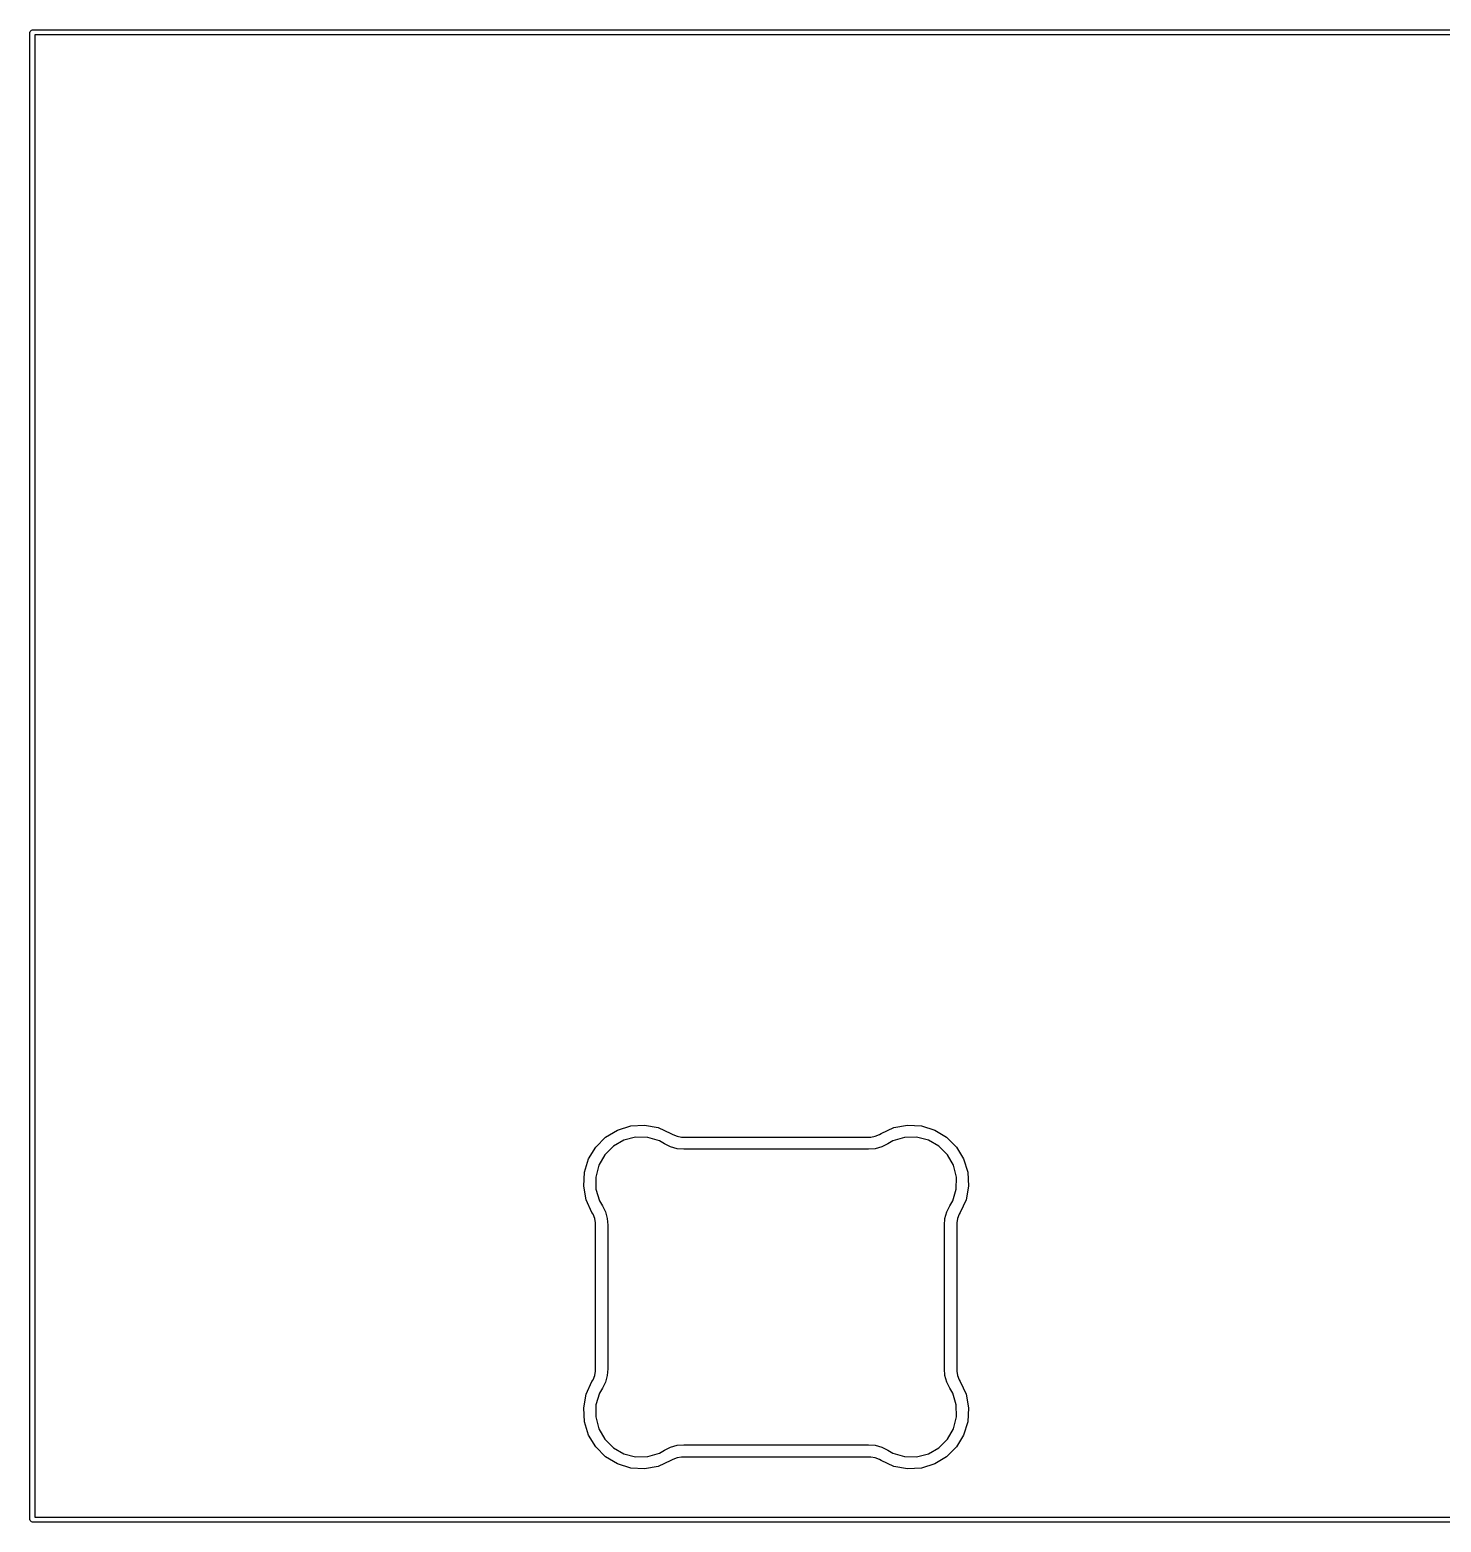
# Model space of a CAD drawing. Header units: millimetres. Extents: x 53 to 494, y -224 to -59.
# Drawn here: x 93.33 to 107.09, y -180.69 to -166.13 of the extents above; entities that cross this region are included whole.
import ezdxf

# ---------------------------------------------------------------- set-up
doc = ezdxf.new("R2010")
doc.units = ezdxf.units.MM
for name, color, linetype, true_color in [('Edge.Cuts', 254, 'CONTINUOUS', 0xd0d2cd), ('F.Courtyard', 6, 'CONTINUOUS', 0xff26e2), ('User.Eco2', 31, 'CONTINUOUS', 0xd8c852)]:
    doc.layers.add(name, color=color, linetype=linetype, true_color=true_color)

msp = doc.modelspace()

# ---------------------------------------------------------------- linework, layer by layer
at = {"layer": 'Edge.Cuts', "linetype": 'CONTINUOUS'}
for p, q in [((93.3305, -166.16), (93.332403, -166.150433)), ((93.3305, -180.66), (93.3305, -166.16)), ((93.332403, -166.150433), (93.345933, -166.136903)), ((93.345933, -166.136903), (93.3555, -166.135)), ((93.3555, -166.135), (107.8555, -166.135)), ((93.3805, -166.185), (93.3805, -180.635)), ((107.8305, -166.185), (93.3805, -166.185)), ((98.943151, -176.931684), (99.059109, -176.861709)), ((99.059109, -176.861709), (99.188474, -176.821619)), ((99.188474, -176.821619), (99.323681, -176.813758)), ((99.323681, -176.813758), (99.45682, -176.838587)), ((99.45682, -176.838587), (99.580103, -176.894652)), ((99.580103, -176.894652), (99.580106, -176.894653)), ((99.580106, -176.894653), (99.598858, -176.906127)), ((99.598858, -176.906127), (99.639925, -176.921836)), ((99.639925, -176.921836), (99.683162, -176.929823)), ((101.527839, -176.929824), (101.571075, -176.921837)), ((101.571075, -176.921837), (101.612141, -176.906128)), ((101.612141, -176.906128), (101.630893, -176.894654)), ((101.630893, -176.894654), (101.630894, -176.894653)), ((101.630894, -176.894653), (101.630895, -176.894653)), ((101.630895, -176.894653), (101.75418, -176.838587)), ((101.75418, -176.838587), (101.887319, -176.813759)), ((101.887319, -176.813759), (102.022526, -176.82162)), ((102.022526, -176.82162), (102.151891, -176.86171)), ((102.151891, -176.86171), (102.267848, -176.931685)), ((98.777409, -177.143409), (98.847384, -177.027451)), ((98.847384, -177.027451), (98.943151, -176.931684)), ((99.019036, -177.019895), (98.935595, -177.103336)), ((99.121518, -176.961393), (99.019036, -177.019895)), ((99.235794, -176.931967), (99.121518, -176.961393)), ((99.353785, -176.933697), (99.235794, -176.931967)), ((99.467149, -176.96646), (99.353785, -176.933697)), ((99.517582, -176.997077), (99.467149, -176.96646)), ((99.517584, -176.997079), (99.517582, -176.997077)), ((99.576526, -177.02604), (99.517584, -176.997079)), ((99.639749, -177.04381), (99.576526, -177.02604)), ((99.705146, -177.049799), (99.639749, -177.04381)), ((99.683162, -176.929823), (99.705146, -176.9298)), ((99.705146, -176.9298), (99.705147, -176.9298)), ((99.705147, -177.0498), (99.705146, -177.049799)), ((99.705147, -176.9298), (100.6055, -176.9298)), ((99.705148, -177.0498), (99.705147, -177.0498)), ((100.6055, -177.0498), (99.705148, -177.0498)), ((100.6055, -176.9298), (101.505853, -176.9298)), ((101.505851, -177.0498), (100.6055, -177.0498)), ((101.505853, -177.0498), (101.505851, -177.0498)), ((101.505853, -176.9298), (101.505854, -176.9298)), ((101.505854, -177.049799), (101.505853, -177.0498)), ((101.505854, -176.9298), (101.505855, -176.9298)), ((101.571251, -177.043811), (101.505854, -177.049799)), ((101.505855, -176.9298), (101.527839, -176.929824)), ((101.634474, -177.02604), (101.571251, -177.043811)), ((101.693417, -176.997078), (101.634474, -177.02604)), ((101.743851, -176.966461), (101.693417, -176.997077)), ((101.693417, -176.997077), (101.693417, -176.997078)), ((101.857215, -176.933698), (101.743851, -176.966461)), ((101.975206, -176.931968), (101.857215, -176.933698)), ((102.089482, -176.961394), (101.975206, -176.931968)), ((102.191963, -177.019896), (102.089482, -176.961394)), ((102.275404, -177.103337), (102.191963, -177.019896)), ((102.267848, -176.931685), (102.363615, -177.027452)), ((102.363615, -177.027452), (102.43359, -177.143409)), ((98.737319, -177.272774), (98.777409, -177.143409)), ((98.877093, -177.205818), (98.847667, -177.320094)), ((98.935595, -177.103336), (98.877093, -177.205818)), ((102.333906, -177.205818), (102.275404, -177.103337)), ((102.363332, -177.320094), (102.333906, -177.205818)), ((102.43359, -177.143409), (102.47368, -177.272774)), ((98.729458, -177.407981), (98.737319, -177.272774)), ((98.847667, -177.320094), (98.849397, -177.438085)), ((102.361602, -177.438085), (102.363332, -177.320094)), ((102.47368, -177.272774), (102.481541, -177.407981)), ((98.754287, -177.54112), (98.729458, -177.407981)), ((98.849397, -177.438085), (98.88216, -177.551449)), ((102.328839, -177.551449), (102.361602, -177.438085)), ((102.481541, -177.407981), (102.456713, -177.54112)), ((98.810352, -177.664403), (98.754287, -177.54112)), ((98.88216, -177.551449), (98.912777, -177.601882)), ((98.912777, -177.601882), (98.912779, -177.601884)), ((98.912779, -177.601884), (98.94174, -177.660826)), ((102.269253, -177.660817), (102.298219, -177.601889)), ((102.298219, -177.601889), (102.298221, -177.601885)), ((102.298221, -177.601885), (102.298226, -177.601875)), ((102.298226, -177.601875), (102.29823, -177.601869)), ((102.29823, -177.601869), (102.298231, -177.601867)), ((102.298231, -177.601867), (102.328839, -177.551449)), ((102.456713, -177.54112), (102.400647, -177.664405)), ((98.810353, -177.664406), (98.810352, -177.664403)), ((98.821827, -177.683158), (98.810353, -177.664406)), ((98.837536, -177.724225), (98.821827, -177.683158)), ((98.845523, -177.767462), (98.837536, -177.724225)), ((98.845499, -178.4898), (98.8455, -177.789447)), ((98.8455, -177.789446), (98.845523, -177.767462)), ((98.8455, -177.789447), (98.8455, -177.789446)), ((98.94174, -177.660826), (98.95951, -177.724049)), ((98.95951, -177.724049), (98.965499, -177.789446)), ((98.965499, -177.789446), (98.9655, -177.789447)), ((98.9655, -177.789447), (98.965499, -178.4898)), ((102.2455, -177.789447), (102.245503, -177.789431)), ((102.245501, -178.4898), (102.2455, -177.789447)), ((102.245503, -177.789431), (102.251478, -177.724052)), ((102.251478, -177.724052), (102.269253, -177.660817)), ((102.373453, -177.724222), (102.365472, -177.76745)), ((102.365472, -177.76745), (102.3655, -177.789429)), ((102.3655, -177.789429), (102.365497, -177.789435)), ((102.365497, -177.789435), (102.3655, -177.789447)), ((102.3655, -177.789447), (102.365501, -178.4898)), ((102.389163, -177.683166), (102.373453, -177.724222)), ((102.400638, -177.664421), (102.389163, -177.683166)), ((102.40064, -177.66441), (102.400638, -177.664421)), ((102.400647, -177.664405), (102.40064, -177.66441)), ((98.8455, -179.190153), (98.845499, -178.4898)), ((98.965499, -178.4898), (98.965499, -179.190151)), ((102.2455, -179.19015), (102.245501, -178.4898)), ((102.365501, -178.4898), (102.3655, -179.190153)), ((98.821827, -179.296442), (98.837536, -179.255375)), ((98.837536, -179.255375), (98.845523, -179.212138)), ((98.8455, -179.190154), (98.8455, -179.190153)), ((98.845523, -179.212138), (98.8455, -179.190154)), ((98.95951, -179.255551), (98.94174, -179.318774)), ((98.9655, -179.190152), (98.95951, -179.255551)), ((98.965499, -179.190151), (98.9655, -179.190152)), ((102.2455, -179.190151), (102.2455, -179.19015)), ((102.251489, -179.255551), (102.2455, -179.190151)), ((102.26926, -179.318774), (102.251489, -179.255551)), ((102.3655, -179.190155), (102.365476, -179.212139)), ((102.365476, -179.212139), (102.373463, -179.255375)), ((102.3655, -179.190153), (102.365499, -179.190154)), ((102.365499, -179.190154), (102.3655, -179.190155)), ((102.373463, -179.255375), (102.389172, -179.296441)), ((98.754287, -179.43848), (98.810353, -179.315195)), ((98.810353, -179.315194), (98.821827, -179.296442)), ((98.810353, -179.315195), (98.810353, -179.315194)), ((98.912777, -179.377717), (98.882161, -179.428151)), ((98.912779, -179.377716), (98.912777, -179.377717)), ((98.94174, -179.318774), (98.912779, -179.377716)), ((102.29822, -179.377713), (102.26926, -179.318774)), ((102.298221, -179.377716), (102.29822, -179.377713)), ((102.32884, -179.428151), (102.298221, -179.377716)), ((102.389172, -179.296441), (102.400646, -179.315193)), ((102.400646, -179.315193), (102.400647, -179.315194)), ((102.400647, -179.315194), (102.456714, -179.43848)), ((98.729459, -179.571619), (98.754287, -179.43848)), ((98.849398, -179.541515), (98.847668, -179.659506)), ((98.882161, -179.428151), (98.849398, -179.541515)), ((102.361604, -179.541516), (102.32884, -179.428151)), ((102.363334, -179.659507), (102.361604, -179.541516)), ((102.456714, -179.43848), (102.481543, -179.571619)), ((98.73732, -179.706826), (98.729459, -179.571619)), ((98.847668, -179.659506), (98.877094, -179.773782)), ((102.333908, -179.773783), (102.363334, -179.659507)), ((102.481543, -179.571619), (102.473683, -179.706826)), ((98.77741, -179.836191), (98.73732, -179.706826)), ((98.847385, -179.952148), (98.77741, -179.836191)), ((98.877094, -179.773782), (98.935596, -179.876263)), ((102.275407, -179.876265), (102.333908, -179.773783)), ((102.433592, -179.836192), (102.363617, -179.95215)), ((102.473683, -179.706826), (102.433592, -179.836192)), ((98.943152, -180.047915), (98.847385, -179.952148)), ((98.935596, -179.876263), (99.019037, -179.959704)), ((99.019037, -179.959704), (99.121518, -180.018206)), ((99.467149, -180.013139), (99.517582, -179.982522)), ((99.517582, -179.982522), (99.517584, -179.982521)), ((99.517584, -179.982521), (99.576526, -179.95356)), ((99.576526, -179.95356), (99.639749, -179.93579)), ((99.639749, -179.93579), (99.705146, -179.9298)), ((99.705146, -179.9298), (99.705147, -179.9298)), ((99.705147, -179.9298), (100.6055, -179.9298)), ((100.6055, -179.9298), (101.505853, -179.9298)), ((101.505853, -179.9298), (101.505854, -179.9298)), ((101.505854, -179.9298), (101.571252, -179.935791)), ((101.571252, -179.935791), (101.634473, -179.953561)), ((101.634473, -179.953561), (101.693414, -179.98252)), ((101.693414, -179.98252), (101.693416, -179.982521)), ((101.693416, -179.982521), (101.743851, -180.01314)), ((102.089483, -180.018208), (102.191965, -179.959707)), ((102.191965, -179.959707), (102.275407, -179.876265)), ((102.363617, -179.95215), (102.26785, -180.047917)), ((99.059109, -180.11789), (98.943152, -180.047915)), ((99.188474, -180.15798), (99.059109, -180.11789)), ((99.121518, -180.018206), (99.235794, -180.047632)), ((99.235794, -180.047632), (99.353785, -180.045902)), ((99.353785, -180.045902), (99.467149, -180.013139)), ((99.580103, -180.084947), (99.45682, -180.141013)), ((99.580106, -180.084947), (99.580103, -180.084947)), ((99.598858, -180.073473), (99.580106, -180.084947)), ((99.639925, -180.057764), (99.598858, -180.073473)), ((99.683162, -180.049777), (99.639925, -180.057764)), ((99.705146, -180.0498), (99.683162, -180.049777)), ((99.705147, -180.0498), (99.705146, -180.049799)), ((99.705146, -180.049799), (99.705146, -180.0498)), ((100.6055, -180.0498), (99.705147, -180.0498)), ((101.505852, -180.0498), (100.6055, -180.0498)), ((101.505853, -180.0498), (101.505852, -180.0498)), ((101.527837, -180.049777), (101.505853, -180.049799)), ((101.505853, -180.049799), (101.505853, -180.0498)), ((101.571075, -180.057765), (101.527837, -180.049777)), ((101.612142, -180.073474), (101.571075, -180.057765)), ((101.630893, -180.084946), (101.612142, -180.073474)), ((101.630894, -180.084947), (101.630893, -180.084946)), ((101.75418, -180.141014), (101.630894, -180.084947)), ((101.743851, -180.01314), (101.857216, -180.045904)), ((101.857216, -180.045904), (101.975207, -180.047634)), ((101.975207, -180.047634), (102.089483, -180.018208)), ((102.151892, -180.117892), (102.022526, -180.157983)), ((102.26785, -180.047917), (102.151892, -180.117892)), ((99.323681, -180.165841), (99.188474, -180.15798)), ((99.45682, -180.141013), (99.323681, -180.165841)), ((101.887319, -180.165843), (101.75418, -180.141014)), ((102.022526, -180.157983), (101.887319, -180.165843)), ((93.332403, -180.669567), (93.3305, -180.66)), ((93.345933, -180.683097), (93.332403, -180.669567)), ((93.3555, -180.685), (93.345933, -180.683097)), ((107.8555, -180.685), (93.3555, -180.685)), ((93.3805, -180.635), (107.8305, -180.635))]:
    msp.add_line(p, q, dxfattribs=at)
at = {"layer": 'F.Courtyard', "linetype": 'CONTINUOUS'}
for p, q in [((93.3305, -166.16), (93.332403, -166.150433)), ((93.3305, -180.66), (93.3305, -166.16)), ((93.332403, -166.150433), (93.345933, -166.136903)), ((93.345933, -166.136903), (93.3555, -166.135)), ((93.3555, -166.135), (107.8555, -166.135)), ((93.3805, -166.185), (93.3805, -180.635)), ((107.8305, -166.185), (93.3805, -166.185)), ((98.943151, -176.931684), (99.059109, -176.861709)), ((99.059109, -176.861709), (99.188474, -176.821619)), ((99.188474, -176.821619), (99.323681, -176.813758)), ((99.323681, -176.813758), (99.45682, -176.838587)), ((99.45682, -176.838587), (99.580103, -176.894652)), ((99.580103, -176.894652), (99.580106, -176.894653)), ((99.580106, -176.894653), (99.598858, -176.906127)), ((99.598858, -176.906127), (99.639925, -176.921836)), ((99.639925, -176.921836), (99.683162, -176.929823)), ((101.527839, -176.929824), (101.571075, -176.921837)), ((101.571075, -176.921837), (101.612141, -176.906128)), ((101.612141, -176.906128), (101.630893, -176.894654)), ((101.630893, -176.894654), (101.630894, -176.894653)), ((101.630894, -176.894653), (101.630895, -176.894653)), ((101.630895, -176.894653), (101.75418, -176.838587)), ((101.75418, -176.838587), (101.887319, -176.813759)), ((101.887319, -176.813759), (102.022526, -176.82162)), ((102.022526, -176.82162), (102.151891, -176.86171)), ((102.151891, -176.86171), (102.267848, -176.931685)), ((98.777409, -177.143409), (98.847384, -177.027451)), ((98.847384, -177.027451), (98.943151, -176.931684)), ((99.019036, -177.019895), (98.935595, -177.103336)), ((99.121518, -176.961393), (99.019036, -177.019895)), ((99.235794, -176.931967), (99.121518, -176.961393)), ((99.353785, -176.933697), (99.235794, -176.931967)), ((99.467149, -176.96646), (99.353785, -176.933697)), ((99.517582, -176.997077), (99.467149, -176.96646)), ((99.517584, -176.997079), (99.517582, -176.997077)), ((99.576526, -177.02604), (99.517584, -176.997079)), ((99.639749, -177.04381), (99.576526, -177.02604)), ((99.705146, -177.049799), (99.639749, -177.04381)), ((99.683162, -176.929823), (99.705146, -176.9298)), ((99.705146, -176.9298), (99.705147, -176.9298)), ((99.705147, -177.0498), (99.705146, -177.049799)), ((99.705147, -176.9298), (100.6055, -176.9298)), ((99.705148, -177.0498), (99.705147, -177.0498)), ((100.6055, -177.0498), (99.705148, -177.0498)), ((100.6055, -176.9298), (101.505853, -176.9298)), ((101.505851, -177.0498), (100.6055, -177.0498)), ((101.505853, -177.0498), (101.505851, -177.0498)), ((101.505853, -176.9298), (101.505854, -176.9298)), ((101.505854, -177.049799), (101.505853, -177.0498)), ((101.505854, -176.9298), (101.505855, -176.9298)), ((101.571251, -177.043811), (101.505854, -177.049799)), ((101.505855, -176.9298), (101.527839, -176.929824)), ((101.634474, -177.02604), (101.571251, -177.043811)), ((101.693417, -176.997078), (101.634474, -177.02604)), ((101.743851, -176.966461), (101.693417, -176.997077)), ((101.693417, -176.997077), (101.693417, -176.997078)), ((101.857215, -176.933698), (101.743851, -176.966461)), ((101.975206, -176.931968), (101.857215, -176.933698)), ((102.089482, -176.961394), (101.975206, -176.931968)), ((102.191963, -177.019896), (102.089482, -176.961394)), ((102.275404, -177.103337), (102.191963, -177.019896)), ((102.267848, -176.931685), (102.363615, -177.027452)), ((102.363615, -177.027452), (102.43359, -177.143409)), ((98.737319, -177.272774), (98.777409, -177.143409)), ((98.877093, -177.205818), (98.847667, -177.320094)), ((98.935595, -177.103336), (98.877093, -177.205818)), ((102.333906, -177.205818), (102.275404, -177.103337)), ((102.363332, -177.320094), (102.333906, -177.205818)), ((102.43359, -177.143409), (102.47368, -177.272774)), ((98.729458, -177.407981), (98.737319, -177.272774)), ((98.847667, -177.320094), (98.849397, -177.438085)), ((102.361602, -177.438085), (102.363332, -177.320094)), ((102.47368, -177.272774), (102.481541, -177.407981)), ((98.754287, -177.54112), (98.729458, -177.407981)), ((98.849397, -177.438085), (98.88216, -177.551449)), ((102.328839, -177.551449), (102.361602, -177.438085)), ((102.481541, -177.407981), (102.456713, -177.54112)), ((98.810352, -177.664403), (98.754287, -177.54112)), ((98.88216, -177.551449), (98.912777, -177.601882)), ((98.912777, -177.601882), (98.912779, -177.601884)), ((98.912779, -177.601884), (98.94174, -177.660826)), ((102.269253, -177.660817), (102.298219, -177.601889)), ((102.298219, -177.601889), (102.298221, -177.601885)), ((102.298221, -177.601885), (102.298226, -177.601875)), ((102.298226, -177.601875), (102.29823, -177.601869)), ((102.29823, -177.601869), (102.298231, -177.601867)), ((102.298231, -177.601867), (102.328839, -177.551449)), ((102.456713, -177.54112), (102.400647, -177.664405)), ((98.810353, -177.664406), (98.810352, -177.664403)), ((98.821827, -177.683158), (98.810353, -177.664406)), ((98.837536, -177.724225), (98.821827, -177.683158)), ((98.845523, -177.767462), (98.837536, -177.724225)), ((98.845499, -178.4898), (98.8455, -177.789447)), ((98.8455, -177.789446), (98.845523, -177.767462)), ((98.8455, -177.789447), (98.8455, -177.789446)), ((98.94174, -177.660826), (98.95951, -177.724049)), ((98.95951, -177.724049), (98.965499, -177.789446)), ((98.965499, -177.789446), (98.9655, -177.789447)), ((98.9655, -177.789447), (98.965499, -178.4898)), ((102.2455, -177.789447), (102.245503, -177.789431)), ((102.245501, -178.4898), (102.2455, -177.789447)), ((102.245503, -177.789431), (102.251478, -177.724052)), ((102.251478, -177.724052), (102.269253, -177.660817)), ((102.373453, -177.724222), (102.365472, -177.76745)), ((102.365472, -177.76745), (102.3655, -177.789429)), ((102.3655, -177.789429), (102.365497, -177.789435)), ((102.365497, -177.789435), (102.3655, -177.789447)), ((102.3655, -177.789447), (102.365501, -178.4898)), ((102.389163, -177.683166), (102.373453, -177.724222)), ((102.400638, -177.664421), (102.389163, -177.683166)), ((102.40064, -177.66441), (102.400638, -177.664421)), ((102.400647, -177.664405), (102.40064, -177.66441)), ((98.8455, -179.190153), (98.845499, -178.4898)), ((98.965499, -178.4898), (98.965499, -179.190151)), ((102.2455, -179.19015), (102.245501, -178.4898)), ((102.365501, -178.4898), (102.3655, -179.190153)), ((98.821827, -179.296442), (98.837536, -179.255375)), ((98.837536, -179.255375), (98.845523, -179.212138)), ((98.8455, -179.190154), (98.8455, -179.190153)), ((98.845523, -179.212138), (98.8455, -179.190154)), ((98.95951, -179.255551), (98.94174, -179.318774)), ((98.9655, -179.190152), (98.95951, -179.255551)), ((98.965499, -179.190151), (98.9655, -179.190152)), ((102.2455, -179.190151), (102.2455, -179.19015)), ((102.251489, -179.255551), (102.2455, -179.190151)), ((102.26926, -179.318774), (102.251489, -179.255551)), ((102.3655, -179.190155), (102.365476, -179.212139)), ((102.365476, -179.212139), (102.373463, -179.255375)), ((102.3655, -179.190153), (102.365499, -179.190154)), ((102.365499, -179.190154), (102.3655, -179.190155)), ((102.373463, -179.255375), (102.389172, -179.296441)), ((98.754287, -179.43848), (98.810353, -179.315195)), ((98.810353, -179.315194), (98.821827, -179.296442)), ((98.810353, -179.315195), (98.810353, -179.315194)), ((98.912777, -179.377717), (98.882161, -179.428151)), ((98.912779, -179.377716), (98.912777, -179.377717)), ((98.94174, -179.318774), (98.912779, -179.377716)), ((102.29822, -179.377713), (102.26926, -179.318774)), ((102.298221, -179.377716), (102.29822, -179.377713)), ((102.32884, -179.428151), (102.298221, -179.377716)), ((102.389172, -179.296441), (102.400646, -179.315193)), ((102.400646, -179.315193), (102.400647, -179.315194)), ((102.400647, -179.315194), (102.456714, -179.43848)), ((98.729459, -179.571619), (98.754287, -179.43848)), ((98.849398, -179.541515), (98.847668, -179.659506)), ((98.882161, -179.428151), (98.849398, -179.541515)), ((102.361604, -179.541516), (102.32884, -179.428151)), ((102.363334, -179.659507), (102.361604, -179.541516)), ((102.456714, -179.43848), (102.481543, -179.571619)), ((98.73732, -179.706826), (98.729459, -179.571619)), ((98.847668, -179.659506), (98.877094, -179.773782)), ((102.333908, -179.773783), (102.363334, -179.659507)), ((102.481543, -179.571619), (102.473683, -179.706826)), ((98.77741, -179.836191), (98.73732, -179.706826)), ((98.847385, -179.952148), (98.77741, -179.836191)), ((98.877094, -179.773782), (98.935596, -179.876263)), ((102.275407, -179.876265), (102.333908, -179.773783)), ((102.433592, -179.836192), (102.363617, -179.95215)), ((102.473683, -179.706826), (102.433592, -179.836192)), ((98.943152, -180.047915), (98.847385, -179.952148)), ((98.935596, -179.876263), (99.019037, -179.959704)), ((99.019037, -179.959704), (99.121518, -180.018206)), ((99.467149, -180.013139), (99.517582, -179.982522)), ((99.517582, -179.982522), (99.517584, -179.982521)), ((99.517584, -179.982521), (99.576526, -179.95356)), ((99.576526, -179.95356), (99.639749, -179.93579)), ((99.639749, -179.93579), (99.705146, -179.9298)), ((99.705146, -179.9298), (99.705147, -179.9298)), ((99.705147, -179.9298), (100.6055, -179.9298)), ((100.6055, -179.9298), (101.505853, -179.9298)), ((101.505853, -179.9298), (101.505854, -179.9298)), ((101.505854, -179.9298), (101.571252, -179.935791)), ((101.571252, -179.935791), (101.634473, -179.953561)), ((101.634473, -179.953561), (101.693414, -179.98252)), ((101.693414, -179.98252), (101.693416, -179.982521)), ((101.693416, -179.982521), (101.743851, -180.01314)), ((102.089483, -180.018208), (102.191965, -179.959707)), ((102.191965, -179.959707), (102.275407, -179.876265)), ((102.363617, -179.95215), (102.26785, -180.047917)), ((99.059109, -180.11789), (98.943152, -180.047915)), ((99.188474, -180.15798), (99.059109, -180.11789)), ((99.121518, -180.018206), (99.235794, -180.047632)), ((99.235794, -180.047632), (99.353785, -180.045902)), ((99.353785, -180.045902), (99.467149, -180.013139)), ((99.580103, -180.084947), (99.45682, -180.141013)), ((99.580106, -180.084947), (99.580103, -180.084947)), ((99.598858, -180.073473), (99.580106, -180.084947)), ((99.639925, -180.057764), (99.598858, -180.073473)), ((99.683162, -180.049777), (99.639925, -180.057764)), ((99.705146, -180.0498), (99.683162, -180.049777)), ((99.705147, -180.0498), (99.705146, -180.049799)), ((99.705146, -180.049799), (99.705146, -180.0498)), ((100.6055, -180.0498), (99.705147, -180.0498)), ((101.505852, -180.0498), (100.6055, -180.0498)), ((101.505853, -180.0498), (101.505852, -180.0498)), ((101.527837, -180.049777), (101.505853, -180.049799)), ((101.505853, -180.049799), (101.505853, -180.0498)), ((101.571075, -180.057765), (101.527837, -180.049777)), ((101.612142, -180.073474), (101.571075, -180.057765)), ((101.630893, -180.084946), (101.612142, -180.073474)), ((101.630894, -180.084947), (101.630893, -180.084946)), ((101.75418, -180.141014), (101.630894, -180.084947)), ((101.743851, -180.01314), (101.857216, -180.045904)), ((101.857216, -180.045904), (101.975207, -180.047634)), ((101.975207, -180.047634), (102.089483, -180.018208)), ((102.151892, -180.117892), (102.022526, -180.157983)), ((102.26785, -180.047917), (102.151892, -180.117892)), ((99.323681, -180.165841), (99.188474, -180.15798)), ((99.45682, -180.141013), (99.323681, -180.165841)), ((101.887319, -180.165843), (101.75418, -180.141014)), ((102.022526, -180.157983), (101.887319, -180.165843)), ((93.332403, -180.669567), (93.3305, -180.66)), ((93.345933, -180.683097), (93.332403, -180.669567)), ((93.3555, -180.685), (93.345933, -180.683097)), ((107.8555, -180.685), (93.3555, -180.685)), ((93.3805, -180.635), (107.8305, -180.635))]:
    msp.add_line(p, q, dxfattribs=at)
at = {"layer": 'User.Eco2', "linetype": 'CONTINUOUS'}
for p, q in [((93.3305, -166.16), (93.332403, -166.150433)), ((93.3305, -180.66), (93.3305, -166.16)), ((93.332403, -166.150433), (93.345933, -166.136903)), ((93.345933, -166.136903), (93.3555, -166.135)), ((93.3555, -166.135), (107.8555, -166.135)), ((93.3805, -166.185), (93.3805, -180.635)), ((107.8305, -166.185), (93.3805, -166.185)), ((98.943151, -176.931684), (99.059109, -176.861709)), ((99.059109, -176.861709), (99.188474, -176.821619)), ((99.188474, -176.821619), (99.323681, -176.813758)), ((99.323681, -176.813758), (99.45682, -176.838587)), ((99.45682, -176.838587), (99.580103, -176.894652)), ((99.580103, -176.894652), (99.580106, -176.894653)), ((99.580106, -176.894653), (99.598858, -176.906127)), ((99.598858, -176.906127), (99.639925, -176.921836)), ((99.639925, -176.921836), (99.683162, -176.929823)), ((101.527839, -176.929824), (101.571075, -176.921837)), ((101.571075, -176.921837), (101.612141, -176.906128)), ((101.612141, -176.906128), (101.630893, -176.894654)), ((101.630893, -176.894654), (101.630894, -176.894653)), ((101.630894, -176.894653), (101.630895, -176.894653)), ((101.630895, -176.894653), (101.75418, -176.838587)), ((101.75418, -176.838587), (101.887319, -176.813759)), ((101.887319, -176.813759), (102.022526, -176.82162)), ((102.022526, -176.82162), (102.151891, -176.86171)), ((102.151891, -176.86171), (102.267848, -176.931685)), ((98.777409, -177.143409), (98.847384, -177.027451)), ((98.847384, -177.027451), (98.943151, -176.931684)), ((99.019036, -177.019895), (98.935595, -177.103336)), ((99.121518, -176.961393), (99.019036, -177.019895)), ((99.235794, -176.931967), (99.121518, -176.961393)), ((99.353785, -176.933697), (99.235794, -176.931967)), ((99.467149, -176.96646), (99.353785, -176.933697)), ((99.517582, -176.997077), (99.467149, -176.96646)), ((99.517584, -176.997079), (99.517582, -176.997077)), ((99.576526, -177.02604), (99.517584, -176.997079)), ((99.639749, -177.04381), (99.576526, -177.02604)), ((99.705146, -177.049799), (99.639749, -177.04381)), ((99.683162, -176.929823), (99.705146, -176.9298)), ((99.705146, -176.9298), (99.705147, -176.9298)), ((99.705147, -177.0498), (99.705146, -177.049799)), ((99.705147, -176.9298), (100.6055, -176.9298)), ((99.705148, -177.0498), (99.705147, -177.0498)), ((100.6055, -177.0498), (99.705148, -177.0498)), ((100.6055, -176.9298), (101.505853, -176.9298)), ((101.505851, -177.0498), (100.6055, -177.0498)), ((101.505853, -177.0498), (101.505851, -177.0498)), ((101.505853, -176.9298), (101.505854, -176.9298)), ((101.505854, -177.049799), (101.505853, -177.0498)), ((101.505854, -176.9298), (101.505855, -176.9298)), ((101.571251, -177.043811), (101.505854, -177.049799)), ((101.505855, -176.9298), (101.527839, -176.929824)), ((101.634474, -177.02604), (101.571251, -177.043811)), ((101.693417, -176.997078), (101.634474, -177.02604)), ((101.743851, -176.966461), (101.693417, -176.997077)), ((101.693417, -176.997077), (101.693417, -176.997078)), ((101.857215, -176.933698), (101.743851, -176.966461)), ((101.975206, -176.931968), (101.857215, -176.933698)), ((102.089482, -176.961394), (101.975206, -176.931968)), ((102.191963, -177.019896), (102.089482, -176.961394)), ((102.275404, -177.103337), (102.191963, -177.019896)), ((102.267848, -176.931685), (102.363615, -177.027452)), ((102.363615, -177.027452), (102.43359, -177.143409)), ((98.737319, -177.272774), (98.777409, -177.143409)), ((98.877093, -177.205818), (98.847667, -177.320094)), ((98.935595, -177.103336), (98.877093, -177.205818)), ((102.333906, -177.205818), (102.275404, -177.103337)), ((102.363332, -177.320094), (102.333906, -177.205818)), ((102.43359, -177.143409), (102.47368, -177.272774)), ((98.729458, -177.407981), (98.737319, -177.272774)), ((98.847667, -177.320094), (98.849397, -177.438085)), ((102.361602, -177.438085), (102.363332, -177.320094)), ((102.47368, -177.272774), (102.481541, -177.407981)), ((98.754287, -177.54112), (98.729458, -177.407981)), ((98.849397, -177.438085), (98.88216, -177.551449)), ((102.328839, -177.551449), (102.361602, -177.438085)), ((102.481541, -177.407981), (102.456713, -177.54112)), ((98.810352, -177.664403), (98.754287, -177.54112)), ((98.88216, -177.551449), (98.912777, -177.601882)), ((98.912777, -177.601882), (98.912779, -177.601884)), ((98.912779, -177.601884), (98.94174, -177.660826)), ((102.269253, -177.660817), (102.298219, -177.601889)), ((102.298219, -177.601889), (102.298221, -177.601885)), ((102.298221, -177.601885), (102.298226, -177.601875)), ((102.298226, -177.601875), (102.29823, -177.601869)), ((102.29823, -177.601869), (102.298231, -177.601867)), ((102.298231, -177.601867), (102.328839, -177.551449)), ((102.456713, -177.54112), (102.400647, -177.664405)), ((98.810353, -177.664406), (98.810352, -177.664403)), ((98.821827, -177.683158), (98.810353, -177.664406)), ((98.837536, -177.724225), (98.821827, -177.683158)), ((98.845523, -177.767462), (98.837536, -177.724225)), ((98.845499, -178.4898), (98.8455, -177.789447)), ((98.8455, -177.789446), (98.845523, -177.767462)), ((98.8455, -177.789447), (98.8455, -177.789446)), ((98.94174, -177.660826), (98.95951, -177.724049)), ((98.95951, -177.724049), (98.965499, -177.789446)), ((98.965499, -177.789446), (98.9655, -177.789447)), ((98.9655, -177.789447), (98.965499, -178.4898)), ((102.2455, -177.789447), (102.245503, -177.789431)), ((102.245501, -178.4898), (102.2455, -177.789447)), ((102.245503, -177.789431), (102.251478, -177.724052)), ((102.251478, -177.724052), (102.269253, -177.660817)), ((102.373453, -177.724222), (102.365472, -177.76745)), ((102.365472, -177.76745), (102.3655, -177.789429)), ((102.3655, -177.789429), (102.365497, -177.789435)), ((102.365497, -177.789435), (102.3655, -177.789447)), ((102.3655, -177.789447), (102.365501, -178.4898)), ((102.389163, -177.683166), (102.373453, -177.724222)), ((102.400638, -177.664421), (102.389163, -177.683166)), ((102.40064, -177.66441), (102.400638, -177.664421)), ((102.400647, -177.664405), (102.40064, -177.66441)), ((98.8455, -179.190153), (98.845499, -178.4898)), ((98.965499, -178.4898), (98.965499, -179.190151)), ((102.2455, -179.19015), (102.245501, -178.4898)), ((102.365501, -178.4898), (102.3655, -179.190153)), ((98.821827, -179.296442), (98.837536, -179.255375)), ((98.837536, -179.255375), (98.845523, -179.212138)), ((98.8455, -179.190154), (98.8455, -179.190153)), ((98.845523, -179.212138), (98.8455, -179.190154)), ((98.95951, -179.255551), (98.94174, -179.318774)), ((98.9655, -179.190152), (98.95951, -179.255551)), ((98.965499, -179.190151), (98.9655, -179.190152)), ((102.2455, -179.190151), (102.2455, -179.19015)), ((102.251489, -179.255551), (102.2455, -179.190151)), ((102.26926, -179.318774), (102.251489, -179.255551)), ((102.3655, -179.190155), (102.365476, -179.212139)), ((102.365476, -179.212139), (102.373463, -179.255375)), ((102.3655, -179.190153), (102.365499, -179.190154)), ((102.365499, -179.190154), (102.3655, -179.190155)), ((102.373463, -179.255375), (102.389172, -179.296441)), ((98.754287, -179.43848), (98.810353, -179.315195)), ((98.810353, -179.315194), (98.821827, -179.296442)), ((98.810353, -179.315195), (98.810353, -179.315194)), ((98.912777, -179.377717), (98.882161, -179.428151)), ((98.912779, -179.377716), (98.912777, -179.377717)), ((98.94174, -179.318774), (98.912779, -179.377716)), ((102.29822, -179.377713), (102.26926, -179.318774)), ((102.298221, -179.377716), (102.29822, -179.377713)), ((102.32884, -179.428151), (102.298221, -179.377716)), ((102.389172, -179.296441), (102.400646, -179.315193)), ((102.400646, -179.315193), (102.400647, -179.315194)), ((102.400647, -179.315194), (102.456714, -179.43848)), ((98.729459, -179.571619), (98.754287, -179.43848)), ((98.849398, -179.541515), (98.847668, -179.659506)), ((98.882161, -179.428151), (98.849398, -179.541515)), ((102.361604, -179.541516), (102.32884, -179.428151)), ((102.363334, -179.659507), (102.361604, -179.541516)), ((102.456714, -179.43848), (102.481543, -179.571619)), ((98.73732, -179.706826), (98.729459, -179.571619)), ((98.847668, -179.659506), (98.877094, -179.773782)), ((102.333908, -179.773783), (102.363334, -179.659507)), ((102.481543, -179.571619), (102.473683, -179.706826)), ((98.77741, -179.836191), (98.73732, -179.706826)), ((98.847385, -179.952148), (98.77741, -179.836191)), ((98.877094, -179.773782), (98.935596, -179.876263)), ((102.275407, -179.876265), (102.333908, -179.773783)), ((102.433592, -179.836192), (102.363617, -179.95215)), ((102.473683, -179.706826), (102.433592, -179.836192)), ((98.943152, -180.047915), (98.847385, -179.952148)), ((98.935596, -179.876263), (99.019037, -179.959704)), ((99.019037, -179.959704), (99.121518, -180.018206)), ((99.467149, -180.013139), (99.517582, -179.982522)), ((99.517582, -179.982522), (99.517584, -179.982521)), ((99.517584, -179.982521), (99.576526, -179.95356)), ((99.576526, -179.95356), (99.639749, -179.93579)), ((99.639749, -179.93579), (99.705146, -179.9298)), ((99.705146, -179.9298), (99.705147, -179.9298)), ((99.705147, -179.9298), (100.6055, -179.9298)), ((100.6055, -179.9298), (101.505853, -179.9298)), ((101.505853, -179.9298), (101.505854, -179.9298)), ((101.505854, -179.9298), (101.571252, -179.935791)), ((101.571252, -179.935791), (101.634473, -179.953561)), ((101.634473, -179.953561), (101.693414, -179.98252)), ((101.693414, -179.98252), (101.693416, -179.982521)), ((101.693416, -179.982521), (101.743851, -180.01314)), ((102.089483, -180.018208), (102.191965, -179.959707)), ((102.191965, -179.959707), (102.275407, -179.876265)), ((102.363617, -179.95215), (102.26785, -180.047917)), ((99.059109, -180.11789), (98.943152, -180.047915)), ((99.188474, -180.15798), (99.059109, -180.11789)), ((99.121518, -180.018206), (99.235794, -180.047632)), ((99.235794, -180.047632), (99.353785, -180.045902)), ((99.353785, -180.045902), (99.467149, -180.013139)), ((99.580103, -180.084947), (99.45682, -180.141013)), ((99.580106, -180.084947), (99.580103, -180.084947)), ((99.598858, -180.073473), (99.580106, -180.084947)), ((99.639925, -180.057764), (99.598858, -180.073473)), ((99.683162, -180.049777), (99.639925, -180.057764)), ((99.705146, -180.0498), (99.683162, -180.049777)), ((99.705147, -180.0498), (99.705146, -180.049799)), ((99.705146, -180.049799), (99.705146, -180.0498)), ((100.6055, -180.0498), (99.705147, -180.0498)), ((101.505852, -180.0498), (100.6055, -180.0498)), ((101.505853, -180.0498), (101.505852, -180.0498)), ((101.527837, -180.049777), (101.505853, -180.049799)), ((101.505853, -180.049799), (101.505853, -180.0498)), ((101.571075, -180.057765), (101.527837, -180.049777)), ((101.612142, -180.073474), (101.571075, -180.057765)), ((101.630893, -180.084946), (101.612142, -180.073474)), ((101.630894, -180.084947), (101.630893, -180.084946)), ((101.75418, -180.141014), (101.630894, -180.084947)), ((101.743851, -180.01314), (101.857216, -180.045904)), ((101.857216, -180.045904), (101.975207, -180.047634)), ((101.975207, -180.047634), (102.089483, -180.018208)), ((102.151892, -180.117892), (102.022526, -180.157983)), ((102.26785, -180.047917), (102.151892, -180.117892)), ((99.323681, -180.165841), (99.188474, -180.15798)), ((99.45682, -180.141013), (99.323681, -180.165841)), ((101.887319, -180.165843), (101.75418, -180.141014)), ((102.022526, -180.157983), (101.887319, -180.165843)), ((93.332403, -180.669567), (93.3305, -180.66)), ((93.345933, -180.683097), (93.332403, -180.669567)), ((93.3555, -180.685), (93.345933, -180.683097)), ((107.8555, -180.685), (93.3555, -180.685)), ((93.3805, -180.635), (107.8305, -180.635))]:
    msp.add_line(p, q, dxfattribs=at)

doc.saveas('drawing.dxf')
